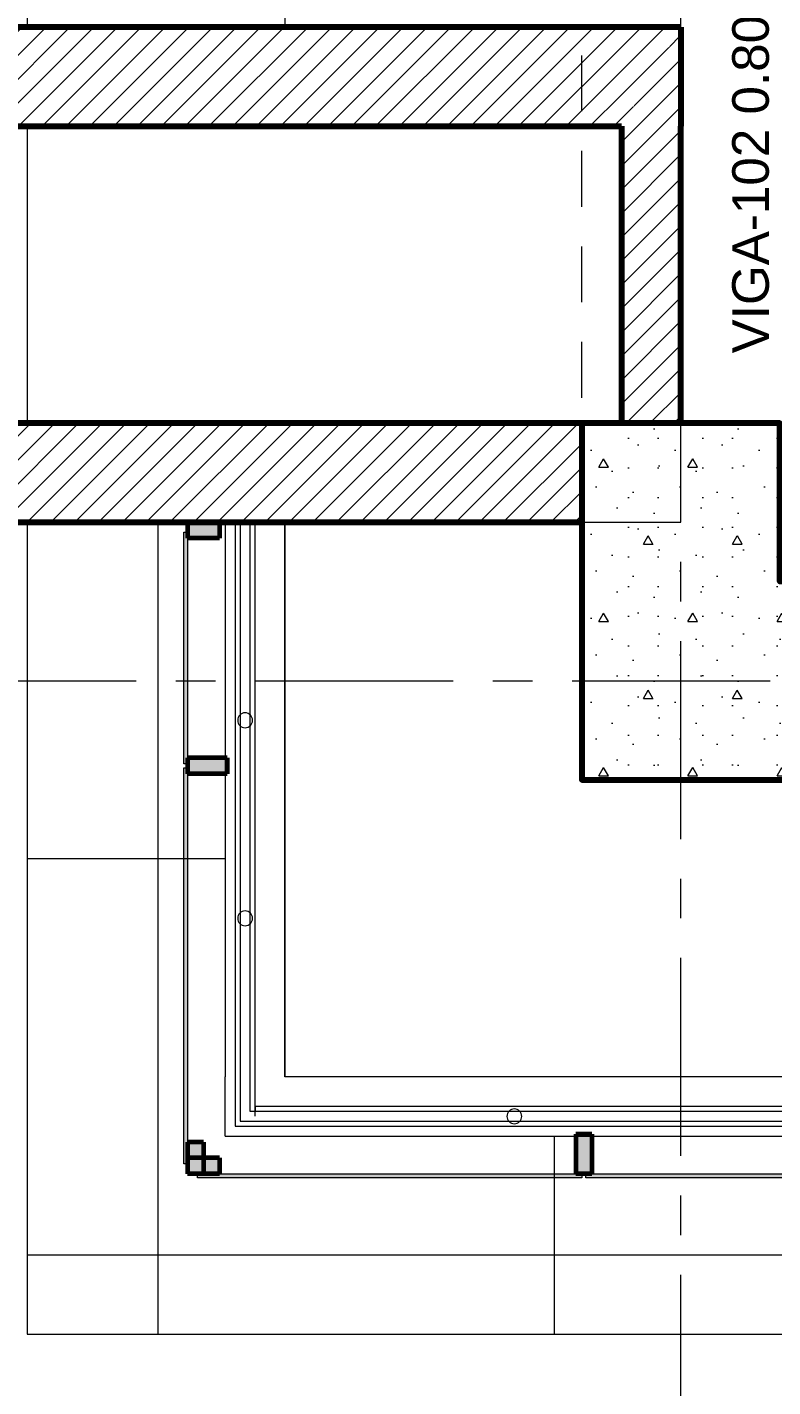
# Model space of a CAD drawing. Header units: inches. Extents: x -38 to 5698, y -33 to 92.
# Drawn here: x 100.17 to 102.052, y 5.667 to 9.1 of the extents above; entities that cross this region are included whole.
import ezdxf

# ---------------------------------------------------------------- set-up
doc = ezdxf.new("R2010")
doc.units = ezdxf.units.IN
doc.header["$MEASUREMENT"] = 0
doc.set_wipeout_variables(frame=1)
doc.header["$PDMODE"] = 1
for name, pattern in [('Hidden Line', [0.195611, 0.141111, -0.0545]), ('Punto & Raya', [0.65, 0.5, -0.075, 0, -0.075]), ('Wipeout_Contour', [1, 0, -1])]:
    doc.linetypes.add(name, pattern=pattern)
for name, color, linetype in [('02 _ ARQ _ ALB _ Cotas Ejes', 7, 'Continuous'), ('02 _ ARQ _ ALB _ Ejes Generales', 7, 'Continuous'), ('02 _ ARQ _ ZON _ Espacio.3D', 7, 'Continuous'), ('08 _ STR _ EXT _ 06 Columnas', 7, 'Continuous'), ('08 _ STR _ EXT _ 07 Losa Aligerada', 7, 'Continuous'), ('08 _ STR _ EXT _ 09 Vigas', 7, 'Continuous'), ('Acabado - Muros', 7, 'Continuous'), ('Dibujo 2D - General', 7, 'Continuous'), ('Estructura - 03 LOSA', 7, 'Continuous'), ('Estructura - 04 MURO', 253, 'Continuous'), ('Interior - Escaleras & Barandillas', 7, 'Continuous'), ('Notas - Etiquetas', 251, 'Continuous')]:
    doc.layers.add(name, color=color, linetype=linetype)
doc.styles.add('Estilo_Generado_4', font='swisse.ttf')
doc.dimstyles.new('Estilo_Generado__1', dxfattribs={"dimtxt": 0.125, "dimasz": 0.095, "dimexe": 0.18, "dimexo": 0.3, "dimgap": 0, "dimtad": 0, "dimtih": 1, "dimtoh": 1, "dimzin": 0, "dimdsep": 46, "dimtxsty": 'Estilo_Generado_4', "dimblk": 'ARROWHEAD_6', "dimblk1": 'ARROWHEAD_6', "dimblk2": 'ARROWHEAD_6', "dimcen": 0.09, "dimse1": 1, "dimse2": 1, "dimclrd": 144, "dimclre": 144, "dimclrt": 7, "dimadec": 0, "dimazin": 0, "dimtfac": 1, "dimtdec": 4, "dimtmove": 0, "dimatfit": 3, "dimfxl": 1, "dimtolj": 1, "dimtzin": 0, "dimarcsym": 0})
pattern_1 = [(45, (92.500015, 3e-09), (-0.03005204, 0.03005204), [])]

# ---------------------------------------------------------------- blocks, each defined once
blk = doc.blocks.new('ARROWHEAD_6')
at = {"color": 0, "linetype": 'Continuous', "lineweight": 0}
for p, q in [((-0.5, -0.5), (0.5, 0.5)), ((0, 0), (-1, 0))]:
    blk.add_line(p, q, dxfattribs=at)
blk = doc.blocks.new('*D87', base_point=(804.059, 0))
at = {"layer": '02 _ ARQ _ ALB _ Cotas Ejes', "color": 144, "linetype": 'Continuous', "lineweight": -2, "transparency": 16777216}
for p, q in [((101.915, 2.2841), (105.0886, 2.2841)), ((108.725, 2.2841), (105.476, 2.2841))]:
    blk.add_line(p, q, dxfattribs=at)
at = {"layer": 'Defpoints', "color": 0, "linetype": 'Continuous', "transparency": 16777216}
for p in [(101.82, 7.45), (108.82, 7.45), (108.82, 2.2841)]:
    blk.add_point(p, dxfattribs=at)
at = {"layer": '02 _ ARQ _ ALB _ Cotas Ejes', "color": 144, "linetype": 'Continuous', "lineweight": -2, "transparency": 16777216, "xscale": 0.095, "yscale": 0.095, "zscale": 0.095, "rotation": 180}
blk.add_blockref('ARROWHEAD_6', (101.82, 2.2841), dxfattribs=at)
at = {"layer": '02 _ ARQ _ ALB _ Cotas Ejes', "color": 144, "linetype": 'Continuous', "lineweight": -2, "transparency": 16777216, "xscale": 0.095, "yscale": 0.095, "zscale": 0.095}
blk.add_blockref('ARROWHEAD_6', (108.82, 2.2841), dxfattribs=at)
at = {"layer": '02 _ ARQ _ ALB _ Cotas Ejes', "color": 7, "linetype": 'Continuous', "lineweight": 13, "transparency": 16777216, "insert": (105.2823, 2.2841), "char_height": 0.125, "attachment_point": 5, "style": 'Estilo_Generado_4'}
blk.add_mtext('\\A1;7.00', dxfattribs=at)

msp = doc.modelspace()

# ---------------------------------------------------------------- linework, layer by layer
at = {"layer": '02 _ ARQ _ ZON _ Espacio.3D', "color": 254, "linetype": 'Continuous', "lineweight": 0, "flags": 128}
msp.add_lwpolyline([(104.7701, 6.45), (104.7701, 17.35), (102.57, 17.35), (102.57, 16.9), (102.07, 16.9), (102.07, 16.4), (101.82, 16.4), (101.82, 16.15), (100.8201, 16.15), (100.8201, 13.25), (101.82, 13.25), (101.82, 12), (100.8201, 12), (100.8201, 9.1), (101.82, 9.1), (101.82, 8.1), (102.07, 8.1), (102.07, 7.7), (102.47, 7.7), (102.47, 7.2), (101.57, 7.2), (101.57, 7.85), (100.82, 7.85), (100.82, 6.45)], close=True, dxfattribs=at)
at = {"layer": '08 _ STR _ EXT _ 07 Losa Aligerada', "color": 7, "linetype": 'Continuous', "lineweight": 18, "flags": 128}
msp.add_lwpolyline([(115.87, 43.8736), (108.7699, 43.8736), (108.7699, 39.9), (103.6201, 39.9), (103.6201, 40.95), (100.52, 40.95), (100.52, 37.7), (101.57, 37.7), (101.57, 33.9), (100.67, 33.9), (100.67, 27.9392), (100.17, 27.9392), (100.17, 5.8), (117.7353, 5.8)], dxfattribs=at)

# ---------------------------------------------------------------- texts
at = {"layer": 'Notas - Etiquetas', "color": 8, "linetype": 'Continuous', "lineweight": 13, "insert": (102.0433, 8.2763), "char_height": 0.0925, "attachment_point": 7, "rotation": 90, "style": 'Estilo_Generado_4'}
msp.add_mtext('\\A1;{\\pql;\\fSwis721 Ex BT|b0|i0|c0|p34;VIGA-102\\fSwis721 Ex BT|b0|i0|c0|p34; \\fSwis721 Ex BT|b0|i0|c0|p34;0.80\\fSwis721 Ex BT|b0|i0|c0|p34;x\\fSwis721 Ex BT|b0|i0|c0|p34;0.50\\fSwis721 Ex BT|b0|i0|c0|p34;m}', dxfattribs=at)

# ---------------------------------------------------------------- next in the draw order: wipeouts: each hides what was drawn before it
at = {"color": 254, "linetype": 'Wipeout_Contour', "lineweight": 0, "ltscale": 4906.165759}
msp.add_wipeout([(117.0136, 5.8), (117.0136, 6.35), (100.6701, 6.35), (100.6701, 7.85), (100.17, 7.85), (100.17, 5.8)], dxfattribs=at).dxf.layer = 'Dibujo 2D - General'

# ---------------------------------------------------------------- next in the draw order: hatches: boundary and pattern name
at = {"layer": 'Acabado - Muros', "linetype": 'Continuous', "lineweight": 9}
for points in [[(100.565, 7.825), (100.565, 7.24), (100.575, 7.24), (100.575, 7.825)], [(100.565, 7.23), (100.565, 6.23), (100.575, 6.23), (100.575, 7.23)], [(100.6, 6.195), (101.57, 6.195), (101.57, 6.205), (100.6, 6.205)], [(101.58, 6.195), (102.57, 6.195), (102.57, 6.205), (101.58, 6.205)]]:
    msp.add_hatch(color=250, dxfattribs=at).paths.add_polyline_path(points)
at = {"layer": 'Acabado - Muros', "linetype": 'Continuous', "lineweight": 0}
for points in [[(100.615, 6.285), (100.575, 6.285), (100.575, 6.205), (100.615, 6.205)], [(100.655, 6.245), (100.575, 6.245), (100.575, 6.205), (100.655, 6.205)]]:
    msp.add_hatch(color=254, dxfattribs=at).paths.add_polyline_path(points)
at = {"layer": 'Dibujo 2D - General', "linetype": 'Continuous', "lineweight": 13}
h = msp.add_hatch(dxfattribs=at)
h.set_pattern_fill('CEMENTO_PULIDO_Y_BRUÑADO_FA', color=251, style=0, pattern_type=2)
h.set_pattern_definition([(0, (92.5, 3e-09), (0, 1), []), (90, (92.5, 3e-09), (-1, 0), [])])
h.paths.add_polyline_path([(117.0136, 5.8), (117.0136, 6.35), (100.6701, 6.35), (100.6701, 7.85), (100.17, 7.85), (100.17, 5.8)])

# ---------------------------------------------------------------- next in the draw order: linework, layer by layer
at = {"layer": '08 _ STR _ EXT _ 09 Vigas', "color": 251, "linetype": 'Hidden Line', "lineweight": 13}
msp.add_line((102.07, 7.2), (101.57, 7.2), dxfattribs=at)
at = {"layer": 'Acabado - Muros', "color": 7, "linetype": 'Continuous', "lineweight": 60}
for p, q in [((100.575, 7.255), (100.575, 7.215)), ((100.615, 6.285), (100.575, 6.285)), ((100.575, 6.285), (100.575, 6.205)), ((100.615, 6.285), (100.615, 6.205)), ((100.655, 6.245), (100.575, 6.245)), ((100.575, 6.245), (100.575, 6.205)), ((100.655, 6.245), (100.655, 6.205)), ((100.655, 6.205), (100.575, 6.205)), ((100.615, 6.205), (100.575, 6.205)), ((101.595, 6.205), (101.555, 6.205))]:
    msp.add_line(p, q, dxfattribs=at)
at = {"layer": 'Acabado - Muros', "color": 7, "linetype": 'Continuous', "lineweight": 13, "flags": 128}
for points in [[(100.565, 7.825), (100.575, 7.825), (100.575, 7.24), (100.565, 7.24)], [(100.565, 7.23), (100.575, 7.23), (100.575, 6.23), (100.565, 6.23)], [(100.6, 6.195), (100.6, 6.205), (101.57, 6.205), (101.57, 6.195)], [(101.58, 6.195), (101.58, 6.205), (102.57, 6.205), (102.57, 6.195)]]:
    msp.add_lwpolyline(points, close=True, dxfattribs=at)
at = {"layer": 'Dibujo 2D - General', "color": 251, "linetype": 'Continuous', "lineweight": 13, "flags": 128}
msp.add_lwpolyline([(117.0136, 5.8), (117.0136, 6.35), (100.6701, 6.35), (100.6701, 7.85), (100.17, 7.85), (100.17, 5.8)], close=True, dxfattribs=at)
at = {"layer": 'Estructura - 03 LOSA', "color": 7, "linetype": 'Continuous', "lineweight": 18, "flags": 128}
msp.add_lwpolyline([(98.7701, 8.1, 0.414214), (99.0201, 7.85), (101.82, 7.85), (101.82, 9.1), (99.0201, 9.1, 0.414172), (98.7701, 8.85)], format="xyb", close=True, dxfattribs=at)

# ---------------------------------------------------------------- next in the draw order: wipeouts: each hides what was drawn before it
at = {"color": 254, "linetype": 'Wipeout_Contour', "lineweight": 0, "ltscale": 2439.629038}
msp.add_wipeout([(101.67, 8.85), (101.82, 8.85), (101.82, 9.1)], dxfattribs=at).dxf.layer = 'Estructura - 04 MURO'
at = {"color": 254, "linetype": 'Wipeout_Contour', "lineweight": 0, "ltscale": 2437.416936}
msp.add_wipeout([(100.67, 6.45), (100.67, 6.3), (100.82, 6.45)], dxfattribs=at).dxf.layer = 'Estructura - 04 MURO'

# ---------------------------------------------------------------- next in the draw order: hatches: boundary and pattern name
at = {"layer": 'Estructura - 04 MURO', "linetype": 'Continuous', "lineweight": 5}
h = msp.add_hatch(dxfattribs=at)
h.set_pattern_fill('LADRILLO_COMÚN_0002', color=252, style=0, pattern_type=2)
h.set_pattern_definition(pattern_1)
h.paths.add_polyline_path([(101.67, 8.85), (101.82, 8.85), (101.82, 9.1)])

# ---------------------------------------------------------------- next in the draw order: wipeouts: each hides what was drawn before it
at = {"color": 254, "linetype": 'Wipeout_Contour', "lineweight": 0, "ltscale": 2436.557937}
msp.add_wipeout([(100.82, 6.45), (100.67, 6.3), (100.82, 6.3)], dxfattribs=at).dxf.layer = 'Estructura - 04 MURO'

# ---------------------------------------------------------------- next in the draw order: linework, layer by layer
at = {"layer": 'Estructura - 04 MURO', "color": 7, "linetype": 'Continuous', "lineweight": 13, "flags": 128}
msp.add_lwpolyline([(100.67, 6.3), (100.67, 6.45)], dxfattribs=at)
at = {"layer": 'Interior - Escaleras & Barandillas', "color": 161, "linetype": 'Continuous', "lineweight": 13}
for p, q in [((100.695, 6.3625), (100.695, 6.35)), ((100.77, 6.375), (100.745, 6.375)), ((100.745, 6.375), (100.745, 6.3625)), ((100.745, 6.35), (100.745, 6.3625)), ((100.7825, 6.375), (100.77, 6.375)), ((100.695, 6.35), (100.695, 6.325)), ((100.695, 6.325), (100.745, 6.325)), ((100.745, 6.325), (100.77, 6.325)), ((100.77, 6.325), (100.7825, 6.325))]:
    msp.add_line(p, q, dxfattribs=at)

# ---------------------------------------------------------------- next in the draw order: wipeouts: each hides what was drawn before it
at = {"color": 254, "linetype": 'Wipeout_Contour', "lineweight": 0, "ltscale": 2440.492778}
msp.add_wipeout([(101.67, 9.1), (101.67, 8.85), (101.82, 9.1)], dxfattribs=at).dxf.layer = 'Estructura - 04 MURO'
at = {"color": 254, "linetype": 'Wipeout_Contour', "lineweight": 0, "ltscale": 3283.272966}
msp.add_wipeout([(100.82, 6.3), (117.6487, 6.3), (117.6487, 6.45), (100.82, 6.45)], dxfattribs=at).dxf.layer = 'Estructura - 04 MURO'

# ---------------------------------------------------------------- next in the draw order: hatches: boundary and pattern name
at = {"layer": 'Acabado - Muros', "linetype": 'Continuous', "lineweight": 0}
msp.add_hatch(color=254, dxfattribs=at).paths.add_polyline_path([(101.555, 6.305), (101.555, 6.205), (101.595, 6.205), (101.595, 6.305)])
at = {"layer": 'Estructura - 04 MURO', "linetype": 'Continuous', "lineweight": 5}
h = msp.add_hatch(dxfattribs=at)
h.set_pattern_fill('LADRILLO_COMÚN_0002', color=252, style=0, pattern_type=2)
h.set_pattern_definition(pattern_1)
h.paths.add_polyline_path([(101.67, 9.1), (101.67, 8.85), (101.82, 9.1)])

# ---------------------------------------------------------------- next in the draw order: linework, layer by layer
at = {"layer": 'Acabado - Muros', "color": 7, "linetype": 'Continuous', "lineweight": 60}
for p, q in [((101.555, 6.305), (101.555, 6.205)), ((101.595, 6.305), (101.555, 6.305)), ((101.595, 6.305), (101.595, 6.205))]:
    msp.add_line(p, q, dxfattribs=at)
at = {"layer": 'Estructura - 04 MURO', "color": 7, "linetype": 'Continuous', "lineweight": 80, "flags": 128}
msp.add_lwpolyline([(101.82, 9.1), (101.82, 8.85)], dxfattribs=at)
at = {"layer": 'Estructura - 04 MURO', "color": 7, "linetype": 'Continuous', "lineweight": 13, "flags": 128}
for points in [[(117.6487, 6.45), (100.82, 6.45)], [(100.67, 6.3), (117.6487, 6.3)]]:
    msp.add_lwpolyline(points, dxfattribs=at)
at = {"layer": 'Interior - Escaleras & Barandillas', "color": 161, "linetype": 'Continuous', "lineweight": 13}
for p, q in [((122.4696, 6.3625), (100.7325, 6.3625)), ((122.4696, 6.3625), (100.7325, 6.3625)), ((122.4696, 6.3625), (100.7325, 6.3625)), ((122.4696, 6.375), (100.7825, 6.375)), ((100.7075, 6.3375), (122.4696, 6.3375)), ((100.7075, 6.3375), (122.4696, 6.3375)), ((100.7075, 6.3375), (122.4696, 6.3375)), ((100.7825, 6.325), (122.4696, 6.325))]:
    msp.add_line(p, q, dxfattribs=at)
at = {"layer": 'Interior - Escaleras & Barandillas', "color": 161, "linetype": 'Continuous', "lineweight": 13, "flags": 128}
msp.add_lwpolyline([(101.3997, 6.3687, 1), (101.3997, 6.3312, 1)], format="xyb", close=True, dxfattribs=at)

# ---------------------------------------------------------------- next in the draw order: dimensions: what is measured, and where the dimension line sits
at = {"layer": '02 _ ARQ _ ALB _ Cotas Ejes', "color": 144, "linetype": 'Continuous', "lineweight": 13}
dim = msp.add_linear_dim(base=(108.82, 2.2841), p1=(101.82, 7.45), p2=(108.82, 7.45), dimstyle='Estilo_Generado__1', dxfattribs=at)
dim.commit()
dim.dimension.update_dxf_attribs({"geometry": '*D87', "text_midpoint": (105.2823, 2.2841), "dimtype": 160})

# ---------------------------------------------------------------- next in the draw order: wipeouts: each hides what was drawn before it
at = {"color": 254, "linetype": 'Wipeout_Contour', "lineweight": 0, "ltscale": 3247.815187}
msp.add_wipeout([(99.0201, 9.1), (99.0201, 8.85), (101.67, 8.85), (101.67, 9.1)], dxfattribs=at).dxf.layer = 'Estructura - 04 MURO'
at = {"color": 254, "linetype": 'Wipeout_Contour', "lineweight": 0, "ltscale": 3249.343625}
msp.add_wipeout([(100.82, 6.45), (100.82, 7.85), (100.67, 7.85), (100.67, 6.45)], dxfattribs=at).dxf.layer = 'Estructura - 04 MURO'

# ---------------------------------------------------------------- next in the draw order: hatches: boundary and pattern name
at = {"layer": 'Acabado - Muros', "linetype": 'Continuous', "lineweight": 0}
msp.add_hatch(color=254, dxfattribs=at).paths.add_polyline_path([(100.675, 7.255), (100.575, 7.255), (100.575, 7.215), (100.675, 7.215)])
at = {"layer": 'Estructura - 04 MURO', "linetype": 'Continuous', "lineweight": 5}
h = msp.add_hatch(dxfattribs=at)
h.set_pattern_fill('LADRILLO_COMÚN_0002', color=252, style=0, pattern_type=2)
h.set_pattern_definition(pattern_1)
h.paths.add_polyline_path([(99.0201, 9.1), (99.0201, 8.85), (101.67, 8.85), (101.67, 9.1)])

# ---------------------------------------------------------------- next in the draw order: linework, layer by layer
at = {"layer": '02 _ ARQ _ ALB _ Ejes Generales', "color": 252, "linetype": 'Punto & Raya', "lineweight": 13}
msp.add_line((98.3454, 7.45), (147.07, 7.45), dxfattribs=at)
at = {"layer": 'Acabado - Muros', "color": 7, "linetype": 'Continuous', "lineweight": 60}
for p, q in [((100.655, 7.81), (100.575, 7.81)), ((100.675, 7.255), (100.575, 7.255)), ((100.675, 7.255), (100.675, 7.215)), ((100.675, 7.215), (100.575, 7.215))]:
    msp.add_line(p, q, dxfattribs=at)
at = {"layer": 'Estructura - 04 MURO', "color": 7, "linetype": 'Continuous', "lineweight": 80, "flags": 128}
for points in [[(101.82, 9.1), (99.0201, 9.1)], [(99.0201, 8.85), (101.67, 8.85)]]:
    msp.add_lwpolyline(points, dxfattribs=at)
at = {"layer": 'Estructura - 04 MURO', "color": 7, "linetype": 'Continuous', "lineweight": 13, "flags": 128}
for points in [[(100.67, 7.85), (100.82, 7.85)], [(100.67, 7.85), (100.67, 6.45)], [(100.82, 6.45), (100.82, 7.85)]]:
    msp.add_lwpolyline(points, dxfattribs=at)
at = {"layer": 'Interior - Escaleras & Barandillas', "color": 161, "linetype": 'Continuous', "lineweight": 13, "flags": 128}
for points in [[(100.7388, 7.35, 1), (100.7013, 7.35, 1)], [(100.7388, 6.85, 1), (100.7013, 6.85, 1)]]:
    msp.add_lwpolyline(points, format="xyb", close=True, dxfattribs=at)

# ---------------------------------------------------------------- next in the draw order: wipeouts: each hides what was drawn before it
at = {"color": 254, "linetype": 'Wipeout_Contour', "lineweight": 0, "ltscale": 3253.393488}
msp.add_wipeout([(101.82, 8.1), (101.82, 8.85), (101.67, 8.85), (101.67, 8.1)], dxfattribs=at).dxf.layer = 'Estructura - 04 MURO'
at = {"color": 254, "linetype": 'Wipeout_Contour', "lineweight": 0, "ltscale": 3247.573542}
msp.add_wipeout([(101.57, 8.1), (99.0201, 8.1), (99.0201, 7.85), (101.57, 7.85)], dxfattribs=at).dxf.layer = 'Estructura - 04 MURO'

# ---------------------------------------------------------------- next in the draw order: hatches: boundary and pattern name
at = {"layer": '08 _ STR _ EXT _ 06 Columnas', "linetype": 'Continuous', "lineweight": 9}
h = msp.add_hatch(dxfattribs=at)
h.set_pattern_fill('HORMIGÓN_EN_MASA_0002', style=0, pattern_type=2)
h.set_pattern_definition([(0, (92.5, 3e-09), (0, 0.389711), [0.024375, -0.200625]), (0, (92.6125, 0.19486), (0, 0.389711), [0.024375, -0.200625]), (60, (92.5, 3e-09), (-0.3375, 0.194856), [0.024375, -0.200625]), (60, (92.725, 3e-09), (-0.3375, 0.194856), [0.024375, -0.200625]), (120, (92.5244, 3e-09), (0.3375, 0.194856), [0.024375, -0.200625]), (120, (92.7494, 3e-09), (0.3375, 0.194856), [0.024375, -0.200625]), (0, (92.500015, 0.0375), (0, 0.075), [0, -0.075, 0, -0.1125]), (45, (92.537515, 0.0375), (-0.053033, 0.053033), [0, -0.05625, 0, -0.09375])])
h.paths.add_polyline_path([(101.57, 8.1), (101.57, 7.2), (102.47, 7.2), (102.47, 7.7), (102.07, 7.7), (102.07, 8.1)])
at = {"layer": 'Acabado - Muros', "linetype": 'Continuous', "lineweight": 0}
msp.add_hatch(color=254, dxfattribs=at).paths.add_polyline_path([(100.655, 7.81), (100.655, 7.85), (100.575, 7.85), (100.575, 7.81)])
at = {"layer": 'Estructura - 04 MURO', "linetype": 'Continuous', "lineweight": 5}
h = msp.add_hatch(dxfattribs=at)
h.set_pattern_fill('LADRILLO_COMÚN_0002', color=252, style=0, pattern_type=2)
h.set_pattern_definition(pattern_1)
h.paths.add_polyline_path([(101.82, 8.1), (101.82, 8.85), (101.67, 8.85), (101.67, 8.1)])
h = msp.add_hatch(dxfattribs=at)
h.set_pattern_fill('LADRILLO_COMÚN_0002', color=252, style=0, pattern_type=2)
h.set_pattern_definition(pattern_1)
h.paths.add_polyline_path([(101.57, 8.1), (99.0201, 8.1), (99.0201, 7.85), (101.57, 7.85)])

# ---------------------------------------------------------------- next in the draw order: linework, layer by layer
at = {"layer": '02 _ ARQ _ ALB _ Ejes Generales', "color": 252, "linetype": 'Punto & Raya', "lineweight": 13}
msp.add_line((101.82, 3.05), (101.82, 44.9), dxfattribs=at)
at = {"layer": '08 _ STR _ EXT _ 06 Columnas', "color": 7, "linetype": 'Continuous', "lineweight": 80, "flags": 128}
msp.add_lwpolyline([(101.57, 8.1), (101.57, 7.2), (102.47, 7.2), (102.47, 7.7), (102.07, 7.7), (102.07, 8.1)], close=True, dxfattribs=at)
at = {"layer": '08 _ STR _ EXT _ 09 Vigas', "color": 251, "linetype": 'Hidden Line', "lineweight": 13}
msp.add_line((101.57, 7.2), (101.57, 17.4), dxfattribs=at)
at = {"layer": 'Acabado - Muros', "color": 7, "linetype": 'Continuous', "lineweight": 60}
for p, q in [((100.575, 7.85), (100.575, 7.81)), ((100.655, 7.85), (100.575, 7.85)), ((100.655, 7.85), (100.655, 7.81))]:
    msp.add_line(p, q, dxfattribs=at)
at = {"layer": 'Estructura - 04 MURO', "color": 7, "linetype": 'Continuous', "lineweight": 80, "flags": 128}
for points in [[(101.67, 8.85), (101.67, 8.1)], [(101.82, 8.1), (101.82, 8.85)], [(101.57, 8.1), (99.0201, 8.1)], [(99.0201, 7.85), (101.57, 7.85)]]:
    msp.add_lwpolyline(points, dxfattribs=at)
at = {"layer": 'Interior - Escaleras & Barandillas', "color": 161, "linetype": 'Continuous', "lineweight": 13}
for p, q in [((100.6951, 7.85), (100.695, 6.3625)), ((100.7451, 7.85), (100.6951, 7.85)), ((100.7076, 7.85), (100.7075, 6.3375)), ((100.7076, 7.85), (100.7075, 6.3375)), ((100.7076, 7.85), (100.7075, 6.3375)), ((100.7326, 7.85), (100.7076, 7.85)), ((100.7326, 7.85), (100.7076, 7.85)), ((100.7326, 7.85), (100.7076, 7.85)), ((100.7325, 6.3625), (100.7326, 7.85)), ((100.7325, 6.3625), (100.7326, 7.85)), ((100.7325, 6.3625), (100.7326, 7.85)), ((100.745, 6.3625), (100.7451, 7.85))]:
    msp.add_line(p, q, dxfattribs=at)

doc.saveas('drawing.dxf')
